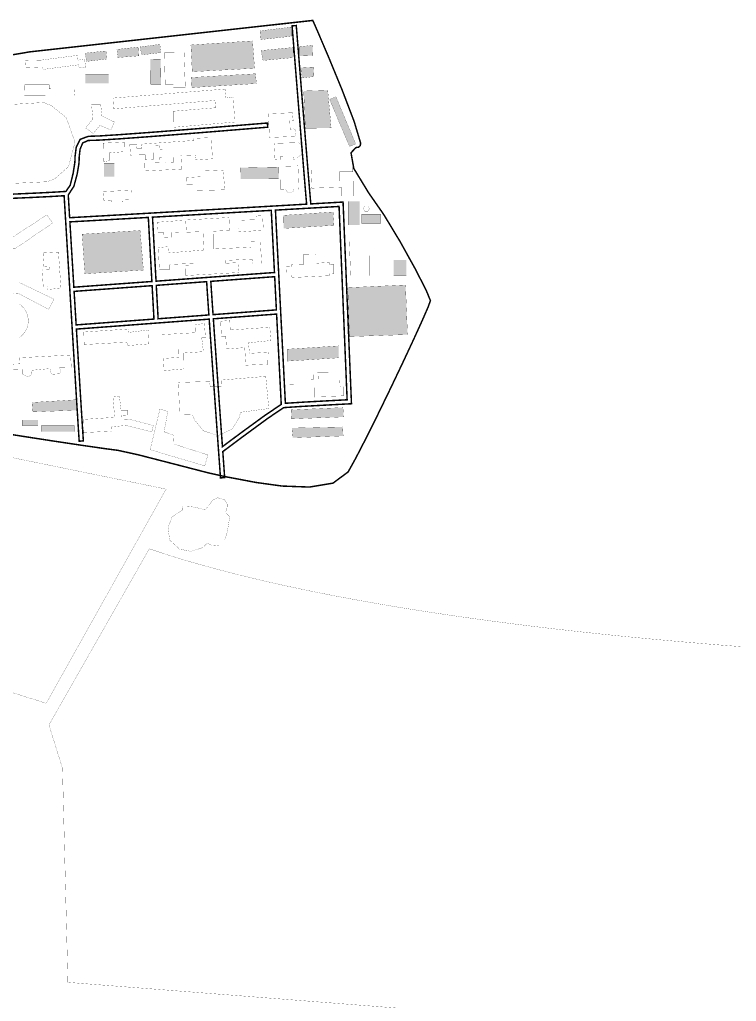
# Model space of a CAD drawing. Extents: x -14.6 to 30.8, y -26 to 29.
# Drawn here: x -5.38 to 8.09, y 10.52 to 28.99 of the extents above; entities that cross this region are included whole.
import ezdxf

# ---------------------------------------------------------------- set-up
doc = ezdxf.new("R2010")
doc.units = 0
doc.header["$LTSCALE"] = 0.000394
doc.linetypes.add('DASHED', pattern=[3e-06, 2e-06, -1e-06])
for name, color, linetype in [('CW_1001', 7, 'CONTINUOUS'), ('CW_1002', 7, 'CONTINUOUS'), ('CW_2001', 7, 'CONTINUOUS'), ('CW_2002', 7, 'CONTINUOUS'), ('CW_2003', 7, 'CONTINUOUS'), ('CW_2004', 7, 'CONTINUOUS'), ('CW_2005', 7, 'CONTINUOUS'), ('CW_2006', 7, 'CONTINUOUS'), ('CW_2007', 7, 'CONTINUOUS')]:
    doc.layers.add(name, color=color, linetype=linetype)

msp = doc.modelspace()

# ---------------------------------------------------------------- linework, layer by layer
at = {"layer": 'CW_1001', "color": 1, "linetype": 'DASHED', "const_width": 0.02778}
msp.add_lwpolyline([(-7.624205, 27.967142), (-5.191386, 28.379417), (0.126768, 28.970496), (0.213667, 28.772153), (0.422448, 28.283119), (0.677596, 27.662652), (0.903597, 27.070008), (1.024937, 26.664445), (1.019325, 26.617663), (0.988011, 26.587262), (0.936189, 26.579181), (0.84452, 26.481469), (0.896866, 26.186453), (1.177701, 25.725402), (1.460791, 25.3188), (1.768612, 24.808856), (2.050819, 24.299795), (2.257064, 23.895843), (2.337, 23.701228), (2.295502, 23.585947), (2.182215, 23.325574), (2.01395, 22.956305), (1.807519, 22.514339), (1.579734, 22.035873), (1.347404, 21.557104), (1.127343, 21.114229), (0.93636, 20.743447), (0.791268, 20.480953), (0.507151, 20.269675), (0.064065, 20.195388), (-0.448538, 20.21413), (-0.941206, 20.281943), (-1.324487, 20.354868), (-1.508929, 20.388945), (-1.84332, 20.463989), (-2.486513, 20.630466), (-3.146957, 20.800393), (-3.533102, 20.885787), (-3.752687, 20.914275), (-4.183434, 20.976239), (-4.743583, 21.060093), (-5.351371, 21.154247), (-5.925039, 21.247113)], dxfattribs=at)
at = {"layer": 'CW_1002', "color": 1, "linetype": 'CONTINUOUS', "const_width": 0.007874}
msp.add_lwpolyline([(-5.560209, 25.701657), (-5.055628, 25.724486), (-4.69898, 25.743019), (-4.512764, 25.755299), (-4.512661, 25.755307), (-4.512661, 25.755323), (-4.431682, 25.871073), (-4.37639, 26.097079), (-4.347815, 26.278291), (-4.345744, 26.293236), (-4.34572, 26.293402), (-4.345701, 26.293398), (-4.344304, 26.308418), (-4.343358, 26.328412), (-4.342591, 26.35252), (-4.341993, 26.372134), (-4.341274, 26.392622), (-4.340366, 26.413291), (-4.318309, 26.585126), (-4.246132, 26.733642), (-4.090689, 26.791232), (-4.090213, 26.791209), (-3.888934, 26.79791), (-3.501764, 26.822702), (-2.990518, 26.860033), (-2.417011, 26.90435), (-1.843057, 26.950101), (-1.330471, 26.991734), (-0.941067, 27.023697), (-0.839485, 27.032051), (-0.766936, 27.037988), (-0.726197, 27.041248), (-0.720354, 26.962815), (-0.758384, 26.959759), (-0.831223, 26.953792), (-0.934917, 26.945264), (-1.324818, 26.913262), (-1.838156, 26.871583), (-2.413146, 26.825792), (-2.988002, 26.781452), (-3.500938, 26.744127), (-3.890168, 26.71938), (-4.093906, 26.712776), (-4.094382, 26.712799), (-4.197476, 26.66579), (-4.246181, 26.546823), (-4.261933, 26.409598), (-4.262903, 26.387945), (-4.263608, 26.368296), (-4.264157, 26.35037), (-4.265027, 26.323325), (-4.266153, 26.300506), (-4.267902, 26.282484), (-4.267902, 26.282331), (-4.267925, 26.282165), (-4.269996, 26.267528), (-4.299603, 26.085783), (-4.363096, 25.848927), (-4.468264, 25.689736), (-4.442323, 25.260732), (-4.285973, 25.26935), (-4.026464, 25.283983), (-3.681615, 25.303597), (-3.26925, 25.327159), (-2.807189, 25.353636), (-2.313252, 25.381994), (-1.805263, 25.4112), (-1.301041, 25.44022), (-0.818409, 25.468021), (-0.375187, 25.493569), (0.010803, 25.515831), (-0.006743, 25.714213), (-0.040364, 26.118729), (-0.084395, 26.657834), (-0.133172, 27.259983), (-0.181032, 27.853631), (-0.222309, 28.367233), (-0.25134, 28.729245), (-0.262461, 28.868122), (-0.184028, 28.874272), (-0.172592, 28.731458), (-0.142801, 28.359947), (-0.100583, 27.834598), (-0.051868, 27.230271), (-0.002584, 26.621825), (0.041337, 26.084118), (0.073968, 25.692011), (0.089378, 25.520362), (0.388715, 25.537639), (0.584079, 25.548924), (0.65561, 25.553059), (0.695311, 25.555354), (0.69698, 25.515382), (0.851752, 21.800862), (0.853366, 21.762079), (0.814382, 21.760106), (0.508553, 21.74421), (-0.069175, 21.712652), (-0.419177, 21.689134), (-0.710774, 21.493697), (-1.218604, 21.120859), (-1.564508, 20.862126), (-1.546019, 20.604957), (-1.533836, 20.435687), (-1.52935, 20.373429), (-1.607783, 20.367894), (-1.615762, 20.478623), (-1.636942, 20.773002), (-1.667883, 21.203996), (-1.70515, 21.724571), (-1.745303, 22.28769), (-1.784906, 22.84632), (-1.82052, 23.353425), (-4.315181, 23.166173), (-4.268397, 22.400631), (-4.227734, 21.740479), (-4.198107, 21.267889), (-4.184433, 21.065028), (-4.262559, 21.057335), (-4.271134, 21.180633), (-4.289264, 21.465436), (-4.31491, 21.877669), (-4.346034, 22.383256), (-4.380597, 22.948122), (-4.41656, 23.538193), (-4.451885, 24.119393), (-4.484533, 24.657648), (-4.512465, 25.118881), (-4.533643, 25.469018), (-4.546028, 25.673984), (-4.756522, 25.661226), (-5.098969, 25.643836), (-5.55713, 25.623224)], dxfattribs=at)
for points in [[(-2.88535, 25.270492), (-2.818654, 24.067087), (-0.593728, 24.230169), (-0.65387, 25.398839), (-1.07818, 25.37439), (-1.526653, 25.348566), (-1.986118, 25.322131), (-2.443407, 25.295852)], [(-0.575465, 25.403354), (-0.388531, 21.770909), (-0.039639, 21.79288), (0.43382, 21.818864), (0.771705, 21.836551), (0.620213, 25.472343), (0.383521, 25.458675), (-0.029652, 25.43483)], [(-2.897008, 24.061343), (-2.963776, 25.266004), (-3.633234, 25.227719), (-4.146453, 25.19858), (-4.437587, 25.182406), (-4.415966, 24.825336), (-4.390765, 24.409681), (-4.363094, 23.953882)], [(-2.814299, 23.988567), (-2.77948, 23.360315), (-1.825984, 23.431886), (-1.845152, 23.709773), (-1.85952, 23.923422), (-1.868, 24.057929)], [(-0.589685, 24.151626), (-1.789579, 24.063677), (-1.781334, 23.93229), (-1.76696, 23.718456), (-1.747594, 23.437772), (-0.557547, 23.527094)], [(-2.857827, 23.354433), (-2.892654, 23.982823), (-4.358327, 23.875394), (-4.345645, 23.66667), (-4.332829, 23.45592), (-4.319969, 23.244685)], [(-0.553504, 23.448528), (-1.742134, 23.359307), (-1.709917, 22.900421), (-1.674105, 22.394846), (-1.63731, 21.878326), (-1.602143, 21.386604), (-1.571217, 20.955421), (-1.230345, 21.209446), (-0.783806, 21.535215), (-0.466134, 21.750736)]]:
    msp.add_lwpolyline(points, close=True, dxfattribs=at)
at = {"layer": 'CW_2001', "color": 1, "linetype": 'CONTINUOUS', "const_width": 0.003}
for points in [[(-2.926953, 28.244362), (-2.733264, 28.241555), (-2.724843, 27.76435), (-2.921339, 27.76435)], [(-4.030488, 27.390142), (-3.858535, 27.390142), (-3.835984, 27.175906), (-3.602016, 27.060331), (-3.66685, 26.90811), (-3.87263, 26.998315), (-3.99948, 26.846094), (-4.143244, 26.947575), (-4.005118, 27.116709)]]:
    msp.add_lwpolyline(points, close=True, dxfattribs=at)
at = {"layer": 'CW_2001', "color": 1, "linetype": 'CONTINUOUS'}
msp.add_solid([(-2.926953, 28.244362), (-2.733264, 28.241555), (-2.921339, 27.76435), (-2.724843, 27.76435)], dxfattribs=at)
at = {"layer": 'CW_2002', "color": 1, "linetype": 'CONTINUOUS', "const_width": 0.003}
msp.add_lwpolyline([(-11.710622, 22.016394), (-12.780465, 20.156906), (-14.308811, 19.303579), (-14.639764, 18.753445), (-14.435953, 18.447728), (-14.028331, 18.549634), (-13.82452, 18.218441), (-13.365945, 17.887248), (-11.939268, 18.345823), (-4.882311, 16.129378), (-2.629697, 20.156906), (-6.297728, 20.908343), (-7.749657, 21.303165)], close=True, dxfattribs=at)
msp.add_lwpolyline([(8.197679, 17.192577), (7.79607, 17.22395), (7.396762, 17.256749), (6.999919, 17.290985), (6.605704, 17.326666), (6.214282, 17.363802), (5.825817, 17.402403), (5.440472, 17.442479), (5.058412, 17.484039), (4.6798, 17.527093), (4.3048, 17.57165), (3.933577, 17.617721), (3.566294, 17.665314), (3.203115, 17.714441), (2.844204, 17.765109), (2.489725, 17.817329), (2.139843, 17.871111), (1.79472, 17.926464), (1.454521, 17.983398), (1.11941, 18.041922), (0.789551, 18.102047), (0.465108, 18.163782), (0.146244, 18.227136), (-0.166876, 18.292119), (-0.474088, 18.358741), (-0.775229, 18.427012), (-1.070134, 18.496941), (-1.35864, 18.568538), (-1.640583, 18.641812), (-1.915798, 18.716774), (-2.184122, 18.793432), (-2.445391, 18.871797), (-2.69944, 18.951878), (-2.946106, 19.033685), (-2.946106, 19.033685), (-4.831358, 15.721756), (-4.576594, 14.906512), (-4.474689, 10.881244), (3.677752, 10.244335)], dxfattribs=at)
at = {"layer": 'CW_2003', "color": 1, "linetype": 'CONTINUOUS', "const_width": 0.003}
for points in [[(-5.27622, 28.217157), (-4.984228, 28.22337), (-4.29463, 28.313453), (-4.285311, 28.22337), (-4.161059, 28.242008), (-4.142421, 28.092906), (-4.260461, 28.074268), (-4.275992, 28.136394), (-4.937634, 28.049417), (-4.962484, 28.096012), (-5.266902, 28.083587)], [(-5.288646, 27.760531), (-4.825807, 27.760531), (-4.825807, 27.682874), (-4.359862, 27.679768), (-4.350543, 27.561728), (-5.294858, 27.564835)], [(-0.706835, 27.215524), (-0.254752, 27.234492), (-0.242106, 27.082744), (-0.305335, 27.085906), (-0.299012, 26.924673), (-0.238945, 26.930996), (-0.226533, 26.927835), (-0.202881, 26.90992), (-0.188362, 26.864606), (-0.195153, 26.816834), (-0.211078, 26.794353), (-0.219976, 26.788732), (-0.687866, 26.769764)], [(-3.812677, 26.662795), (-3.407008, 26.681811), (-3.400669, 26.504331), (-3.698583, 26.478976), (-3.698583, 26.333189), (-3.806339, 26.314173)], [(-3.311929, 26.637441), (-3.185157, 26.637441), (-3.178819, 26.567717), (-3.08374, 26.567717), (-3.096417, 26.64378), (-2.107598, 26.713504), (-2.120276, 26.751535), (-1.781161, 26.767382), (-1.758976, 26.368051), (-2.069567, 26.349035), (-2.085413, 26.440945), (-2.351634, 26.431437), (-2.338957, 26.174724), (-3.026693, 26.139862), (-3.029862, 26.288819), (-2.757303, 26.291988), (-2.754134, 26.387067), (-2.630531, 26.390236), (-2.633701, 26.301496), (-2.491083, 26.304665), (-2.494252, 26.539193), (-2.744626, 26.542362), (-2.747795, 26.615256), (-2.855551, 26.608917), (-2.86189, 26.361713), (-3.023524, 26.355374), (-3.023524, 26.444114), (-3.299252, 26.437776)], [(-0.477343, 26.225748), (-0.151831, 26.235138), (-0.136181, 25.793819), (-0.230079, 25.793819), (-0.231913, 25.777185), (-0.249627, 25.746295), (-0.301539, 25.729661), (-0.355348, 25.746295), (-0.376585, 25.777185), (-0.380315, 25.793819), (-0.474213, 25.790689)], [(-0.518031, 26.213228), (-0.514902, 25.991004), (-1.228524, 25.987874), (-1.231654, 26.200709)], [(-6.54411, 25.22435), (-5.932961, 24.893311), (-5.506429, 24.899677), (-4.869815, 25.313476), (-4.761591, 25.160689), (-5.468232, 24.676862), (-5.589189, 24.670496), (-5.557358, 24.040248), (-5.385472, 24.040248), (-4.736126, 23.728307), (-4.837984, 23.537323), (-5.417303, 23.842898), (-5.493697, 23.836531), (-5.494, 23.793748), (-5.78348, 23.77148), (-5.786661, 23.809654), (-5.866189, 23.803291), (-6.397433, 23.456551), (-6.511953, 23.59652), (-5.952079, 24.00052), (-5.815291, 24.006882), (-5.850283, 24.668551), (-5.996614, 24.671732), (-6.654236, 25.023646)], [(-1.32802, 25.267638), (-1.211339, 25.267638), (-1.211339, 25.214028), (-0.92752, 25.223488), (-0.930673, 25.292866), (-0.817146, 25.299173), (-0.801378, 25.024815), (-1.271256, 24.99328), (-1.274409, 25.059504), (-1.32802, 25.059504)], [(-0.426106, 25.30548), (0.507343, 25.368551), (0.52311, 25.116268), (-0.419799, 25.059504)], [(-2.792161, 25.175724), (-2.323457, 25.210327), (-2.323457, 24.993276), (-2.534217, 24.983839), (-2.534217, 24.892614), (-2.675772, 24.886323), (-2.672626, 24.977547), (-2.779579, 24.974402)], [(-4.207736, 24.950606), (-3.119126, 25.020634), (-3.055465, 24.275795), (-4.156807, 24.205768)], [(-4.941744, 24.597906), (-4.652622, 24.613791), (-4.604965, 23.933878), (-4.852783, 23.911638), (-4.855961, 23.96565), (-4.938567, 23.962472), (-4.95763, 24.283366), (-4.824189, 24.286543), (-4.830543, 24.353264), (-4.925858, 24.346909)], [(-0.274736, 24.375185), (-0.047681, 24.381492), (-0.047681, 24.567551), (0.185681, 24.573858), (0.185681, 24.403567), (0.434811, 24.419335), (0.434811, 24.378339), (0.52311, 24.381492), (0.52311, 24.211201), (0.447425, 24.208047), (0.447425, 24.170205), (-0.265276, 24.135516), (-0.268429, 24.176512), (-0.356728, 24.176512), (-0.366189, 24.34365), (-0.274736, 24.340496)], [(0.784831, 23.945866), (1.868465, 23.995976), (1.906047, 23.062673), (0.81615, 23.025091)], [(-2.762622, 23.059862), (-2.075079, 23.098059), (-2.081445, 23.250846), (-1.909559, 23.269945), (-1.890461, 23.002567), (-1.960488, 23.002567), (-1.928657, 22.741555), (-2.30426, 22.716091), (-2.297894, 22.416882), (-2.66713, 22.385051), (-2.679862, 22.614232), (-2.38702, 22.633331), (-2.393386, 22.824315), (-2.762622, 22.824315)], [(-1.603984, 23.314508), (-1.432098, 23.32724), (-1.425732, 23.148988), (-0.680894, 23.199917), (-0.661795, 22.951638), (-1.081961, 22.907075), (-1.062862, 22.709724), (-0.712724, 22.728823), (-0.719091, 22.506008), (-1.13289, 22.486909), (-1.151988, 22.817949), (-1.49576, 22.792484), (-1.508492, 23.028031), (-1.591252, 23.028031)], [(-4.175906, 23.110791), (-3.335575, 23.168087), (-3.329209, 23.104425), (-2.966339, 23.148988), (-2.953606, 22.887976), (-3.348307, 22.856146), (-3.367406, 22.919807), (-4.169539, 22.875244)], [(-6.677799, 22.690626), (-6.276732, 22.512374), (-5.710146, 22.588768), (-5.697413, 22.499642), (-5.379106, 22.512374), (-5.385472, 22.626965), (-4.424185, 22.677894), (-4.411453, 22.448713), (-4.627902, 22.442346), (-4.608803, 22.327756), (-4.787055, 22.315024), (-4.806154, 22.423248), (-5.156291, 22.391417), (-5.149925, 22.315024), (-5.219953, 22.264094), (-5.334543, 22.32139), (-5.334543, 22.410516), (-5.697413, 22.397783), (-5.697413, 22.327756), (-6.01572, 22.270461), (-6.01572, 22.149504), (-6.416787, 22.149504), (-6.410421, 22.308657), (-6.773291, 22.474177)], [(-5.149925, 21.786634), (-5.137193, 21.608382), (-4.315961, 21.640213), (-4.315961, 21.837563)], [(-4.182272, 21.468327), (-3.596587, 21.506524), (-3.628417, 21.894858), (-3.507461, 21.907591), (-3.47563, 21.633846), (-3.348307, 21.633846), (-3.348307, 21.551087), (-3.462898, 21.54472), (-3.456531, 21.468327), (-3.335575, 21.474693), (-2.870846, 21.353736), (-2.896311, 21.23278), (-3.380138, 21.353736), (-3.653882, 21.328272), (-3.660248, 21.245512), (-4.175906, 21.220047)]]:
    msp.add_lwpolyline(points, close=True, dxfattribs=at)
for points in [[(-0.599346, 26.659114), (-0.150425, 26.67176)], [(-0.150425, 26.406201), (-0.159909, 26.365102), (-0.238945, 26.361941), (-0.245268, 26.415685), (-0.479213, 26.412524), (-0.479213, 26.352457), (-0.583539, 26.349295), (-0.599346, 26.659114)], [(-0.150425, 26.67176), (-0.126656, 26.662627), (-0.082513, 26.623987), (-0.058744, 26.53898)], [(-0.058744, 26.53898), (-0.082513, 26.453973), (-0.126656, 26.415334), (-0.150425, 26.406201)], [(-2.567362, 24.280579), (-2.756575, 24.280579), (-2.775496, 24.7), (-2.589437, 24.715768), (-2.579976, 24.599087), (-1.920886, 24.652697), (-1.936654, 24.999587), (-2.248854, 24.986972), (-2.261469, 25.217181)], [(-2.261469, 25.217181), (-1.447854, 25.264484), (-1.438394, 25.021661), (-1.747441, 25.005894), (-1.744287, 24.671618), (-1.03474, 24.706307), (-1.03474, 24.80722), (-0.858142, 24.810374), (-0.836067, 24.403567), (-1.000051, 24.403567), (-1.009512, 24.482406), (-1.514079, 24.457177), (-1.514079, 24.403567), (-1.274409, 24.416181), (-1.258642, 24.230122), (-2.258315, 24.173358), (-2.261469, 24.356264), (-2.062795, 24.359417), (-2.062795, 24.403567), (-2.564209, 24.381492), (-2.567362, 24.280579)]]:
    msp.add_lwpolyline(points, dxfattribs=at)
at = {"layer": 'CW_2003', "color": 1, "linetype": 'CONTINUOUS'}
for points in [[(-0.518031, 26.213228), (-0.514902, 25.991004), (-1.231654, 26.200709), (-1.228524, 25.987874)], [(-0.426106, 25.30548), (0.507343, 25.368551), (-0.419799, 25.059504), (0.52311, 25.116268)], [(-4.207736, 24.950606), (-3.119126, 25.020634), (-4.156807, 24.205768), (-3.055465, 24.275795)], [(0.784831, 23.945866), (1.868465, 23.995976), (0.81615, 23.025091), (1.906047, 23.062673)], [(-5.149925, 21.786634), (-5.137193, 21.608382), (-4.315961, 21.837563), (-4.315961, 21.640213)]]:
    msp.add_solid(points, dxfattribs=at)
at = {"layer": 'CW_2004', "color": 1, "linetype": 'CONTINUOUS'}
msp.add_line((-5.219953, 23.320874), (-5.219953, 23.320874), dxfattribs=at)
at = {"layer": 'CW_2004', "color": 1, "linetype": 'CONTINUOUS', "const_width": 0.003}
for points in [[(-2.164205, 28.50928), (-1.005567, 28.585673), (-0.96737, 28.070016), (-2.13874, 28.006354)], [(-0.04428, 27.643484), (0.407717, 27.656217), (0.471378, 26.949575), (-0.012449, 26.943209)], [(-6.728728, 27.318811), (-4.933476, 27.427035), (-4.78564, 27.368325), (-4.506238, 27.144096), (-4.341425, 26.682197), (-4.463797, 26.220298), (-4.717735, 25.996068), (-4.857083, 25.937358), (-6.595039, 25.854598), (-6.736981, 25.911658), (-7.009074, 26.124334), (-7.180724, 26.554874), (-7.083346, 27.001919), (-6.855815, 27.245247)], [(-2.399752, 22.162236), (-1.814067, 22.181335), (-1.801335, 22.085843), (-1.591252, 22.085843), (-1.597618, 22.206799), (-0.757287, 22.276827), (-0.699992, 21.672043), (-1.228382, 21.602016), (-1.26092, 21.493791), (-1.386828, 21.287953), (-1.648547, 21.162752), (-1.928422, 21.253764), (-2.088047, 21.449464), (-2.13874, 21.557453), (-2.374287, 21.563819)]]:
    msp.add_lwpolyline(points, close=True, dxfattribs=at)
msp.add_lwpolyline([(-5.384473, 23.010195), (-5.383043, 23.011172), (-5.381617, 23.012154), (-5.380197, 23.013144), (-5.37878, 23.01414), (-5.377369, 23.015142), (-5.375962, 23.016151), (-5.374559, 23.017167), (-5.373162, 23.018189), (-5.371769, 23.019217), (-5.370381, 23.020252), (-5.368997, 23.021293), (-5.367619, 23.022341), (-5.366245, 23.023395), (-5.364876, 23.024455), (-5.363512, 23.025521), (-5.362153, 23.026594), (-5.360799, 23.027673), (-5.35945, 23.028758), (-5.358106, 23.02985), (-5.356767, 23.030948), (-5.355433, 23.032051), (-5.354104, 23.033161), (-5.352781, 23.034277), (-5.351462, 23.035399), (-5.350149, 23.036528), (-5.348841, 23.037662), (-5.347538, 23.038802), (-5.34624, 23.039949), (-5.344948, 23.041101), (-5.343661, 23.042259), (-5.342379, 23.043423), (-5.341103, 23.044593), (-5.339832, 23.045769), (-5.338567, 23.046951), (-5.337307, 23.048138), (-5.336052, 23.049332), (-5.334803, 23.050531), (-5.33356, 23.051736), (-5.332322, 23.052946), (-5.33109, 23.054162), (-5.329863, 23.055384), (-5.328642, 23.056612), (-5.327427, 23.057845), (-5.326217, 23.059084), (-5.325013, 23.060328), (-5.323815, 23.061578), (-5.322623, 23.062833), (-5.321436, 23.064094), (-5.320255, 23.065361), (-5.31908, 23.066632), (-5.317911, 23.06791), (-5.316748, 23.069192), (-5.315591, 23.07048), (-5.31444, 23.071773), (-5.313294, 23.073072), (-5.312155, 23.074375), (-5.311022, 23.075684), (-5.309895, 23.076999), (-5.308773, 23.078318), (-5.307658, 23.079643), (-5.306549, 23.080972), (-5.305447, 23.082307), (-5.30435, 23.083647), (-5.30326, 23.084992), (-5.302175, 23.086342), (-5.301097, 23.087696), (-5.300026, 23.089056), (-5.29896, 23.090421), (-5.297901, 23.091791), (-5.296848, 23.093165), (-5.295802, 23.094545), (-5.294762, 23.095929), (-5.293728, 23.097318), (-5.2927, 23.098711), (-5.29168, 23.10011), (-5.290665, 23.101513), (-5.289657, 23.102921), (-5.288656, 23.104333), (-5.287661, 23.10575), (-5.286673, 23.107172), (-5.285691, 23.108598), (-5.284715, 23.110028), (-5.283747, 23.111464), (-5.282785, 23.112903), (-5.281829, 23.114347), (-5.280881, 23.115795), (-5.279939, 23.117248), (-5.279004, 23.118705), (-5.278075, 23.120167), (-5.277153, 23.121632), (-5.276238, 23.123102), (-5.27533, 23.124576), (-5.274428, 23.126054), (-5.273534, 23.127537), (-5.272646, 23.129023), (-5.271765, 23.130514), (-5.270891, 23.132008), (-5.270024, 23.133507), (-5.269163, 23.135009), (-5.26831, 23.136516), (-5.267464, 23.138026), (-5.266624, 23.139541), (-5.265792, 23.141059), (-5.264967, 23.142581), (-5.264148, 23.144107), (-5.263337, 23.145636), (-5.262533, 23.14717), (-5.261736, 23.148707), (-5.260945, 23.150247), (-5.260162, 23.151791), (-5.259387, 23.153339), (-5.258618, 23.154891), (-5.257856, 23.156446), (-5.257102, 23.158004), (-5.256355, 23.159566), (-5.255615, 23.161131), (-5.254882, 23.1627), (-5.254157, 23.164272), (-5.253438, 23.165847), (-5.252727, 23.167426), (-5.252024, 23.169008), (-5.251327, 23.170593), (-5.250638, 23.172182), (-5.249956, 23.173773), (-5.249282, 23.175368), (-5.248615, 23.176966), (-5.247955, 23.178566), (-5.247303, 23.18017), (-5.246658, 23.181777), (-5.246021, 23.183387), (-5.245391, 23.184999), (-5.244768, 23.186615), (-5.244153, 23.188234), (-5.243545, 23.189855), (-5.242945, 23.191479), (-5.242352, 23.193106), (-5.241767, 23.194735), (-5.241189, 23.196367), (-5.240619, 23.198002), (-5.240056, 23.19964), (-5.239501, 23.20128), (-5.238954, 23.202922), (-5.238414, 23.204567), (-5.237882, 23.206215), (-5.237357, 23.207865), (-5.23684, 23.209517), (-5.23633, 23.211172), (-5.235828, 23.212829), (-5.235334, 23.214488), (-5.234847, 23.21615), (-5.234369, 23.217814), (-5.233897, 23.21948), (-5.233434, 23.221148), (-5.232978, 23.222818), (-5.23253, 23.224491), (-5.232089, 23.226165), (-5.231657, 23.227842), (-5.231232, 23.22952), (-5.230814, 23.2312), (-5.230405, 23.232883), (-5.230003, 23.234567), (-5.229609, 23.236253), (-5.229223, 23.237941), (-5.228845, 23.23963), (-5.228474, 23.241322), (-5.228111, 23.243015), (-5.227756, 23.244709), (-5.227409, 23.246405), (-5.22707, 23.248103), (-5.226738, 23.249803), (-5.226414, 23.251503), (-5.226099, 23.253206), (-5.225791, 23.25491), (-5.22549, 23.256615), (-5.225198, 23.258321), (-5.224914, 23.260029), (-5.224637, 23.261738), (-5.224369, 23.263449), (-5.224108, 23.26516), (-5.223855, 23.266873), (-5.22361, 23.268587), (-5.223373, 23.270302), (-5.223144, 23.272019), (-5.222922, 23.273736), (-5.222709, 23.275454), (-5.222504, 23.277173), (-5.222306, 23.278893), (-5.222117, 23.280614), (-5.221935, 23.282336), (-5.221761, 23.284059), (-5.221596, 23.285782), (-5.221438, 23.287506), (-5.221288, 23.289231), (-5.221146, 23.290957), (-5.221012, 23.292683), (-5.220886, 23.29441), (-5.220768, 23.296137), (-5.220658, 23.297865), (-5.220556, 23.299594), (-5.220462, 23.301323), (-5.220376, 23.303052), (-5.220298, 23.304781), (-5.220227, 23.306511), (-5.220165, 23.308242), (-5.220111, 23.309972), (-5.220065, 23.311703), (-5.220026, 23.313434), (-5.219996, 23.315165), (-5.219974, 23.316896), (-5.219959, 23.318628), (-5.219953, 23.320359), (-5.219953, 23.320429), (-5.219955, 23.32216), (-5.219965, 23.323892), (-5.219983, 23.325623), (-5.220009, 23.327354), (-5.220043, 23.329085), (-5.220084, 23.330816), (-5.220134, 23.332547), (-5.220192, 23.334277), (-5.220258, 23.336007), (-5.220331, 23.337737), (-5.220413, 23.339467), (-5.220503, 23.341196), (-5.220601, 23.342924), (-5.220706, 23.344653), (-5.22082, 23.34638), (-5.220941, 23.348107), (-5.221071, 23.349834), (-5.221208, 23.35156), (-5.221354, 23.353285), (-5.221507, 23.35501), (-5.221668, 23.356734), (-5.221838, 23.358457), (-5.222015, 23.360179), (-5.2222, 23.361901), (-5.222393, 23.363621), (-5.222594, 23.365341), (-5.222803, 23.36706), (-5.22302, 23.368777), (-5.223245, 23.370494), (-5.223477, 23.37221), (-5.223718, 23.373924), (-5.223967, 23.375638), (-5.224223, 23.37735), (-5.224487, 23.379061), (-5.224759, 23.380771), (-5.225039, 23.38248), (-5.225327, 23.384187), (-5.225623, 23.385893), (-5.225927, 23.387598), (-5.226238, 23.389301), (-5.226558, 23.391003), (-5.226885, 23.392703), (-5.22722, 23.394401), (-5.227563, 23.396099), (-5.227913, 23.397794), (-5.228272, 23.399488), (-5.228638, 23.40118), (-5.229012, 23.402871), (-5.229394, 23.40456), (-5.229784, 23.406246), (-5.230181, 23.407932), (-5.230586, 23.409615), (-5.230999, 23.411296), (-5.23142, 23.412976), (-5.231848, 23.414654), (-5.232285, 23.416329), (-5.232728, 23.418003), (-5.23318, 23.419674), (-5.233639, 23.421343), (-5.234106, 23.423011), (-5.234581, 23.424676), (-5.235063, 23.426339), (-5.235553, 23.427999), (-5.236051, 23.429658), (-5.236556, 23.431314), (-5.237069, 23.432967), (-5.23759, 23.434619), (-5.238118, 23.436268), (-5.238653, 23.437914), (-5.239197, 23.439558), (-5.239748, 23.441199), (-5.240306, 23.442838), (-5.240872, 23.444475), (-5.241446, 23.446108), (-5.242027, 23.447739), (-5.242615, 23.449368), (-5.243211, 23.450993), (-5.243815, 23.452616), (-5.244426, 23.454236), (-5.245044, 23.455853), (-5.24567, 23.457467), (-5.246304, 23.459079), (-5.246944, 23.460687), (-5.247593, 23.462293), (-5.248248, 23.463895), (-5.248911, 23.465495), (-5.249582, 23.467091), (-5.250259, 23.468684), (-5.250944, 23.470274), (-5.251637, 23.471861), (-5.252336, 23.473445), (-5.253043, 23.475026), (-5.253757, 23.476603), (-5.254479, 23.478177), (-5.255208, 23.479747), (-5.255944, 23.481315), (-5.256687, 23.482878), (-5.257437, 23.484439), (-5.258195, 23.485996), (-5.25896, 23.487549), (-5.259731, 23.489099), (-5.26051, 23.490645), (-5.261297, 23.492188), (-5.26209, 23.493727), (-5.26289, 23.495262), (-5.263698, 23.496794), (-5.264512, 23.498322), (-5.265334, 23.499846), (-5.266162, 23.501366), (-5.266998, 23.502882), (-5.26784, 23.504395), (-5.268689, 23.505904), (-5.269546, 23.507409), (-5.270409, 23.508909), (-5.271279, 23.510406), (-5.272157, 23.511899), (-5.273041, 23.513388), (-5.273931, 23.514872), (-5.274829, 23.516353), (-5.275734, 23.517829), (-5.276645, 23.519301), (-5.277563, 23.520769), (-5.278488, 23.522233), (-5.279419, 23.523692), (-5.280358, 23.525148), (-5.281303, 23.526598), (-5.282254, 23.528045), (-5.283213, 23.529487), (-5.284178, 23.530924), (-5.285149, 23.532358), (-5.286127, 23.533786), (-5.287112, 23.53521), (-5.288103, 23.53663), (-5.289101, 23.538045), (-5.290106, 23.539455), (-5.291116, 23.540861), (-5.292134, 23.542262), (-5.293157, 23.543658), (-5.294188, 23.54505), (-5.295224, 23.546437), (-5.296267, 23.547819), (-5.297316, 23.549196), (-5.298372, 23.550568), (-5.299434, 23.551936), (-5.300502, 23.553298), (-5.301577, 23.554656), (-5.302658, 23.556008), (-5.303745, 23.557356), (-5.304838, 23.558699), (-5.305937, 23.560036), (-5.307043, 23.561369), (-5.308154, 23.562696), (-5.309272, 23.564018), (-5.310396, 23.565336), (-5.311526, 23.566647), (-5.312662, 23.567954), (-5.313804, 23.569256), (-5.314952, 23.570552), (-5.316106, 23.571843), (-5.317266, 23.573128), (-5.318431, 23.574408), (-5.319603, 23.575683), (-5.320781, 23.576952), (-5.321964, 23.578216), (-5.323153, 23.579475), (-5.324348, 23.580728), (-5.325549, 23.581975), (-5.326755, 23.583217), (-5.327967, 23.584453), (-5.329185, 23.585684), (-5.330409, 23.586909), (-5.331638, 23.588128), (-5.332873, 23.589342), (-5.334113, 23.59055), (-5.335359, 23.591752), (-5.33661, 23.592949), (-5.337867, 23.59414), (-5.33913, 23.595325), (-5.340397, 23.596504), (-5.341671, 23.597677), (-5.342949, 23.598844), (-5.344233, 23.600006), (-5.345523, 23.601161), (-5.346818, 23.602311), (-5.348117, 23.603455), (-5.349423, 23.604592), (-5.350733, 23.605724), (-5.352049, 23.606849), (-5.35337, 23.607969), (-5.354696, 23.609082), (-5.356027, 23.610189), (-5.357363, 23.61129), (-5.358704, 23.612385), (-5.360051, 23.613474), (-5.361402, 23.614556), (-5.362758, 23.615633), (-5.364119, 23.616703), (-5.365485, 23.617766), (-5.366856, 23.618824), (-5.368232, 23.619875), (-5.369613, 23.62092), (-5.370999, 23.621958), (-5.372389, 23.62299), (-5.373784, 23.624015), (-5.375184, 23.625034), (-5.376588, 23.626047), (-5.377997, 23.627053), (-5.379411, 23.628053), (-5.380829, 23.629046), (-5.382252, 23.630032), (-5.383679, 23.631012)], dxfattribs=at)
at = {"layer": 'CW_2004', "color": 2, "linetype": 'CONTINUOUS'}
for points in [[(-2.164205, 28.50928), (-1.005567, 28.585673), (-2.13874, 28.006354), (-0.96737, 28.070016)], [(-0.04428, 27.643484), (0.407717, 27.656217), (-0.012449, 26.943209), (0.471378, 26.949575)]]:
    msp.add_solid(points, dxfattribs=at)
at = {"layer": 'CW_2005', "color": 1, "linetype": 'CONTINUOUS', "const_width": 0.003}
for points in [[(-0.864866, 28.774555), (-0.85222, 28.610161), (-0.267358, 28.67339), (-0.267358, 28.847268)], [(-3.554945, 28.425425), (-3.535858, 28.272732), (-3.141402, 28.304543), (-3.150945, 28.469961)], [(-3.119134, 28.473142), (-2.746945, 28.520858), (-2.727858, 28.364984), (-3.087323, 28.32363)], [(-0.846528, 28.404642), (-0.808496, 28.217654), (-0.238024, 28.271531), (-0.244362, 28.461689)], [(-0.128256, 28.477382), (-0.128256, 28.300343), (0.127819, 28.309827), (0.121496, 28.502673)], [(-4.149811, 28.355441), (-3.758535, 28.396795), (-3.745811, 28.244102), (-4.124362, 28.199567)], [(-2.661055, 28.361803), (-2.291724, 28.363441), (-2.269539, 27.716906), (-2.494579, 27.716906), (-2.494579, 27.770783), (-2.646815, 27.770783)], [(-0.098575, 28.081374), (0.139122, 28.094051), (0.14863, 27.913402), (-0.079559, 27.888047)], [(-4.148929, 27.788063), (-3.709669, 27.788063), (-3.709669, 27.953583), (-4.148929, 27.953583)], [(-2.158614, 27.897555), (-0.951114, 27.96728), (-0.932098, 27.783461), (-2.149106, 27.707398)], [(0.441189, 27.483941), (0.561024, 27.537551), (0.933142, 26.648252), (0.816461, 26.600949)], [(0.092205, 26.215575), (0.878776, 26.215575), (0.878776, 26.124303), (0.629622, 26.124303), (0.629622, 25.951319), (0.89122, 25.951319), (0.89122, 25.668161), (0.65824, 25.668161), (0.65824, 25.834949), (0.107933, 25.816075)], [(0.814752, 24.809311), (1.614894, 24.809311), (1.614894, 24.545441), (1.184469, 24.545441), (1.184469, 24.172331), (0.836717, 24.172331)], [(-0.348768, 22.788114), (0.613429, 22.850594), (0.613429, 22.625665), (-0.348768, 22.563185)], [(0.222157, 22.355461), (0.681098, 22.360252), (0.681098, 22.221213), (0.632173, 22.219898), (0.640283, 22.082102), (0.704043, 22.083657), (0.704043, 21.911039), (0.243728, 21.895488), (0.242173, 22.058776), (0.287272, 22.058776), (0.287272, 22.18474), (0.231287, 22.183185)], [(-0.308937, 22.309693), (0.141, 22.309693), (0.141, 22.225807), (0.092819, 22.225807), (0.092819, 22.063028), (0.16587, 22.063028), (0.16587, 21.883114), (-0.287665, 21.883114), (-0.287665, 22.020287), (-0.231335, 22.020287), (-0.231335, 22.131315), (-0.309181, 22.131315)], [(-0.281402, 21.64763), (0.693969, 21.690843), (0.703228, 21.514906), (-0.272142, 21.477866)], [(-0.265969, 21.305016), (0.687795, 21.326622), (0.697055, 21.156858), (-0.250535, 21.122906)]]:
    msp.add_lwpolyline(points, close=True, dxfattribs=at)
at = {"layer": 'CW_2005', "color": 6, "linetype": 'CONTINUOUS'}
for points in [[(-0.864866, 28.774555), (-0.85222, 28.610161), (-0.267358, 28.847268), (-0.267358, 28.67339)], [(-3.554945, 28.425425), (-3.535858, 28.272732), (-3.150945, 28.469961), (-3.141402, 28.304543)], [(-3.119134, 28.473142), (-2.746945, 28.520858), (-3.087323, 28.32363), (-2.727858, 28.364984)], [(-0.846528, 28.404642), (-0.808496, 28.217654), (-0.244362, 28.461689), (-0.238024, 28.271531)], [(-0.128256, 28.477382), (-0.128256, 28.300343), (0.121496, 28.502673), (0.127819, 28.309827)], [(-4.149811, 28.355441), (-3.758535, 28.396795), (-4.124362, 28.199567), (-3.745811, 28.244102)], [(-0.098575, 28.081374), (0.139122, 28.094051), (-0.079559, 27.888047), (0.14863, 27.913402)], [(-2.158614, 27.897555), (-0.951114, 27.96728), (-2.149106, 27.707398), (-0.932098, 27.783461)], [(0.441189, 27.483941), (0.561024, 27.537551), (0.816461, 26.600949), (0.933142, 26.648252)], [(-0.348768, 22.788114), (0.613429, 22.850594), (-0.348768, 22.563185), (0.613429, 22.625665)], [(-0.281402, 21.64763), (0.693969, 21.690843), (-0.272142, 21.477866), (0.703228, 21.514906)], [(-0.265969, 21.305016), (0.687795, 21.326622), (-0.250535, 21.122906), (0.697055, 21.156858)]]:
    msp.add_solid(points, dxfattribs=at)
at = {"layer": 'CW_2005', "color": 6}
msp.add_solid([(-4.148929, 27.788063), (-3.709669, 27.788063), (-4.148929, 27.953583), (-3.709669, 27.953583)], dxfattribs=at)
at = {"layer": 'CW_2006', "color": 1, "linetype": 'CONTINUOUS', "const_width": 0.003}
for points in [[(-3.623799, 27.510508), (-1.521799, 27.680157), (-1.505248, 27.510508), (-1.368701, 27.531197), (-1.339736, 27.059488), (-2.494181, 26.960181), (-2.498319, 27.26224), (-1.699724, 27.328445), (-1.712138, 27.464992), (-3.611386, 27.307756)], [(-3.797587, 26.033319), (-3.603114, 26.033319), (-3.603114, 26.28572), (-3.797587, 26.28572)], [(-2.240559, 26.016386), (-2.242622, 25.890543), (-2.048701, 25.894669), (-2.048701, 25.77089), (-1.528827, 25.785331), (-1.555646, 26.154606), (-1.949677, 26.138102), (-1.949677, 26.03289)], [(-3.81, 25.751945), (-3.797587, 25.578157), (-3.656902, 25.586433), (-3.657197, 25.555705), (-3.448437, 25.557772), (-3.44637, 25.605311), (-3.276882, 25.613579), (-3.278949, 25.776866)], [(0.792087, 25.124071), (1.005819, 25.124071), (1.005819, 25.570031), (0.792087, 25.570031)], [(1.19189, 25.432281), (1.160967, 25.382965), (1.103606, 25.382972), (1.072693, 25.432296), (1.103611, 25.481616), (1.160972, 25.481613), (1.19189, 25.432291)], [(1.046921, 25.152843), (1.398346, 25.152843), (1.398346, 25.327528), (1.046921, 25.327528)], [(1.646803, 24.173827), (1.885126, 24.173827), (1.885126, 24.464661), (1.646803, 24.464661)], [(-2.745906, 21.661126), (-2.928953, 20.898429), (-1.90476, 20.59335), (-1.843744, 20.798189), (-2.488768, 21.007386), (-2.480051, 21.168642), (-2.667457, 21.234016), (-2.597724, 21.617543)], [(-5.335118, 21.353339), (-5.035488, 21.353339), (-5.035488, 21.457559), (-5.335118, 21.457559)], [(-4.970346, 21.236094), (-4.358055, 21.236094), (-4.358055, 21.353339), (-4.970346, 21.353339)], [(-2.318795, 19.835012), (-2.317343, 19.81322), (-2.31589, 19.791429), (-2.314437, 19.769638), (-2.517407, 19.63117), (-2.594235, 19.434905), (-2.562858, 19.198705), (-2.375282, 19.027836), (-2.159835, 18.985745), (-1.948343, 19.054882), (-1.858854, 19.136943), (-1.768741, 19.101246), (-1.643264, 19.089748), (-1.528561, 19.202997), (-1.490635, 19.305871), (-1.464575, 19.447126), (-1.454406, 19.511047), (-1.444236, 19.574969), (-1.434067, 19.63889), (-1.460217, 19.663587), (-1.486366, 19.688283), (-1.512516, 19.71298), (-1.484231, 19.808242), (-1.482282, 19.876928), (-1.52978, 19.953378), (-1.658163, 19.993793), (-1.751665, 19.952889), (-1.835028, 19.830654), (-1.893387, 19.780138), (-1.942953, 19.776882), (-2.022433, 19.800146), (-2.121534, 19.820588), (-2.21713, 19.830797)]]:
    msp.add_lwpolyline(points, close=True, dxfattribs=at)
at = {"layer": 'CW_2006', "color": 4}
for points in [[(-3.797587, 26.033319), (-3.603114, 26.033319), (-3.797587, 26.28572), (-3.603114, 26.28572)], [(0.792087, 25.124071), (1.005819, 25.124071), (0.792087, 25.570031), (1.005819, 25.570031)], [(1.046921, 25.152843), (1.398346, 25.152843), (1.046921, 25.327528), (1.398346, 25.327528)], [(1.646803, 24.173827), (1.885126, 24.173827), (1.646803, 24.464661), (1.885126, 24.464661)], [(-5.335118, 21.353339), (-5.035488, 21.353339), (-5.335118, 21.457559), (-5.035488, 21.457559)], [(-4.970346, 21.236094), (-4.358055, 21.236094), (-4.970346, 21.353339), (-4.358055, 21.353339)]]:
    msp.add_solid(points, dxfattribs=at)
at = {"layer": 'CW_2007', "color": 2, "linetype": 'CONTINUOUS', "const_width": 0.02778}
msp.add_lwpolyline([(-5.560209, 25.701657), (-5.055628, 25.724486), (-4.69898, 25.743019), (-4.512764, 25.755299), (-4.512661, 25.755307), (-4.512661, 25.755323), (-4.431682, 25.871073), (-4.37639, 26.097079), (-4.347815, 26.278291), (-4.345744, 26.293236), (-4.34572, 26.293402), (-4.345701, 26.293398), (-4.344304, 26.308418), (-4.343358, 26.328412), (-4.342591, 26.35252), (-4.341993, 26.372134), (-4.341274, 26.392622), (-4.340366, 26.413291), (-4.318309, 26.585126), (-4.246132, 26.733642), (-4.090689, 26.791232), (-4.090213, 26.791209), (-3.888934, 26.79791), (-3.501764, 26.822702), (-2.990518, 26.860033), (-2.417011, 26.90435), (-1.843057, 26.950101), (-1.330471, 26.991734), (-0.941067, 27.023697), (-0.839485, 27.032051), (-0.766936, 27.037988), (-0.726197, 27.041248), (-0.720354, 26.962815), (-0.758384, 26.959759), (-0.831223, 26.953792), (-0.934917, 26.945264), (-1.324818, 26.913262), (-1.838156, 26.871583), (-2.413146, 26.825792), (-2.988002, 26.781452), (-3.500938, 26.744127), (-3.890168, 26.71938), (-4.093906, 26.712776), (-4.094382, 26.712799), (-4.197476, 26.66579), (-4.246181, 26.546823), (-4.261933, 26.409598), (-4.262903, 26.387945), (-4.263608, 26.368296), (-4.264157, 26.35037), (-4.265027, 26.323325), (-4.266153, 26.300506), (-4.267902, 26.282484), (-4.267902, 26.282331), (-4.267925, 26.282165), (-4.269996, 26.267528), (-4.299603, 26.085783), (-4.363096, 25.848927), (-4.468264, 25.689736), (-4.442323, 25.260732), (-4.285973, 25.26935), (-4.026464, 25.283983), (-3.681615, 25.303597), (-3.26925, 25.327159), (-2.807189, 25.353636), (-2.313252, 25.381994), (-1.805263, 25.4112), (-1.301041, 25.44022), (-0.818409, 25.468021), (-0.375187, 25.493569), (0.010803, 25.515831), (-0.006743, 25.714213), (-0.040364, 26.118729), (-0.084395, 26.657834), (-0.133172, 27.259983), (-0.181032, 27.853631), (-0.222309, 28.367233), (-0.25134, 28.729245), (-0.262461, 28.868122), (-0.184028, 28.874272), (-0.172592, 28.731458), (-0.142801, 28.359947), (-0.100583, 27.834598), (-0.051868, 27.230271), (-0.002584, 26.621825), (0.041337, 26.084118), (0.073968, 25.692011), (0.089378, 25.520362), (0.388715, 25.537639), (0.584079, 25.548924), (0.65561, 25.553059), (0.695311, 25.555354), (0.69698, 25.515382), (0.851752, 21.800862), (0.853366, 21.762079), (0.814382, 21.760106), (0.508553, 21.74421), (-0.069175, 21.712652), (-0.419177, 21.689134), (-0.710774, 21.493697), (-1.218604, 21.120859), (-1.564508, 20.862126), (-1.546019, 20.604957), (-1.533836, 20.435687), (-1.52935, 20.373429), (-1.607783, 20.367894), (-1.615762, 20.478623), (-1.636942, 20.773002), (-1.667883, 21.203996), (-1.70515, 21.724571), (-1.745303, 22.28769), (-1.784906, 22.84632), (-1.82052, 23.353425), (-4.315181, 23.166173), (-4.268397, 22.400631), (-4.227734, 21.740479), (-4.198107, 21.267889), (-4.184433, 21.065028), (-4.262559, 21.057335), (-4.271134, 21.180633), (-4.289264, 21.465436), (-4.31491, 21.877669), (-4.346034, 22.383256), (-4.380597, 22.948122), (-4.41656, 23.538193), (-4.451885, 24.119393), (-4.484533, 24.657648), (-4.512465, 25.118881), (-4.533643, 25.469018), (-4.546028, 25.673984), (-4.756522, 25.661226), (-5.098969, 25.643836), (-5.55713, 25.623224)], dxfattribs=at)
for points in [[(-0.575465, 25.403354), (-0.388531, 21.770909), (-0.039639, 21.79288), (0.43382, 21.818864), (0.771705, 21.836551), (0.620213, 25.472343), (0.383521, 25.458675), (-0.029652, 25.43483)], [(-2.88535, 25.270492), (-2.818654, 24.067087), (-0.593728, 24.230169), (-0.65387, 25.398839), (-1.07818, 25.37439), (-1.526653, 25.348566), (-1.986118, 25.322131), (-2.443407, 25.295852)], [(-2.897008, 24.061343), (-2.963776, 25.266004), (-3.633234, 25.227719), (-4.146453, 25.19858), (-4.437587, 25.182406), (-4.415966, 24.825336), (-4.390765, 24.409681), (-4.363094, 23.953882)], [(-2.814299, 23.988567), (-2.77948, 23.360315), (-1.825984, 23.431886), (-1.845152, 23.709773), (-1.85952, 23.923422), (-1.868, 24.057929)], [(-0.589685, 24.151626), (-1.789579, 24.063677), (-1.781334, 23.93229), (-1.76696, 23.718456), (-1.747594, 23.437772), (-0.557547, 23.527094)], [(-2.857827, 23.354433), (-2.892654, 23.982823), (-4.358327, 23.875394), (-4.345645, 23.66667), (-4.332829, 23.45592), (-4.319969, 23.244685)], [(-0.553504, 23.448528), (-1.742134, 23.359307), (-1.709917, 22.900421), (-1.674105, 22.394846), (-1.63731, 21.878326), (-1.602143, 21.386604), (-1.571217, 20.955421), (-1.230345, 21.209446), (-0.783806, 21.535215), (-0.466134, 21.750736)]]:
    msp.add_lwpolyline(points, close=True, dxfattribs=at)

doc.saveas('drawing.dxf')
